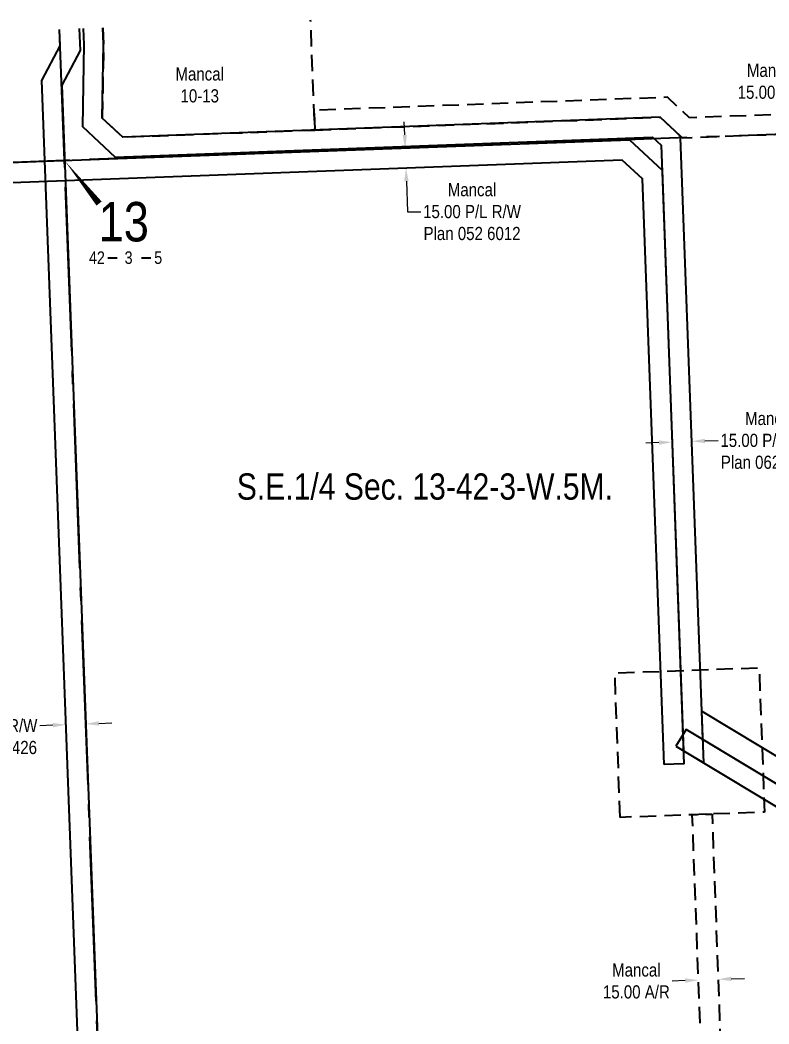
# Model space of a CAD drawing. Extents: x 665644 to 688844, y 5825051 to 5844826.
# Drawn here: x 682632 to 683203, y 5832525 to 5833289 of the extents above; entities that cross this region are included whole.
import ezdxf
from ezdxf.enums import TextEntityAlignment as Align

# ---------------------------------------------------------------- set-up
doc = ezdxf.new("R2010")
doc.units = 0
doc.header["$LTSCALE"] = 5
doc.header["$PDSIZE"] = 0.5
doc.linetypes.add('foc-ACCESSROAD', pattern=[3.75, 2.5, -1.25])
doc.linetypes.add('foc-QUARTERLINE', pattern=[33, 25, -3, 2, -3])
doc.layers.get('Defpoints').update_dxf_attribs({"color": 9})
for name, color, linetype in [('10', 1, 'Continuous'), ('9', 3, 'Continuous'), ('C-SYMBOL', 7, 'Continuous'), ('F-AR', 190, 'foc-ACCESSROAD'), ('F-RW', 190, 'Continuous'), ('F-WS', 190, 'foc-ACCESSROAD'), ('L-QSEC', 8, 'foc-QUARTERLINE'), ('L-SECLBL', 7, 'Continuous')]:
    doc.layers.add(name, color=color, linetype=linetype)
for name, color, linetype, lineweight in [('F-AR-T', 190, 'Continuous', 9), ('F-RW-T', 190, 'Continuous', 9), ('F-WS-T', 190, 'Continuous', 9)]:
    doc.layers.add(name, color=color, linetype=linetype, lineweight=lineweight)
doc.styles.add('175L', font='ARIALN.TTF', dxfattribs={"height": 20})
doc.styles.add('80CG', font='ARIALN.TTF', dxfattribs={"height": 10})
doc.styles.add('80L', font='ARIALN.TTF', dxfattribs={"height": 10})
doc.styles.add('SIMPLEX', font='ARIALN.TTF')
doc.dimstyles.new('Compass 5 000', dxfattribs={"dimscale": 5, "dimtxt": 9, "dimasz": 2, "dimexe": 0.2, "dimexo": 0.0625, "dimgap": 0.5, "dimtad": 0, "dimtih": 1, "dimtoh": 1, "dimzin": 0, "dimdsep": 46, "dimtxsty": '80CG', "dimcen": 0.1, "dimse1": 1, "dimse2": 1, "dimclrd": 256, "dimclrt": 256, "dimaunit": 1, "dimadec": 4, "dimazin": 0, "dimtfac": 0.06, "dimtofl": 0, "dimtmove": 0, "dimatfit": 1, "dimfxl": 0.2, "dimtolj": 1, "dimtzin": 0, "dimlwd": -1, "dimarcsym": 0})

# ---------------------------------------------------------------- blocks, each defined once
blk = doc.blocks.new('L-SECLBL')
at = {"layer": '9', "color": 7}
for p, q in [((-5.08, -27.83), (-12.29, -27.83)), ((20.7, -27.83), (13.5, -27.83))]:
    blk.add_line(p, q, dxfattribs=at)
at = {"layer": '10', "color": 2, "style": 'SIMPLEX'}
blk.add_attdef('SEC', text='', height=30, dxfattribs=at).set_placement((0, 0), align=Align.MIDDLE)
at = {"layer": '10', "color": 5, "style": '80L'}
blk.add_attdef('TWP', text='', height=9.5, dxfattribs=at).set_placement((-14.43, -27.37), align=Align.MIDDLE_RIGHT)
blk.add_attdef('RGE', text='', height=9.5, dxfattribs=at).set_placement((3.62, -27.37), align=Align.MIDDLE_CENTER)
blk.add_attdef('MER', text='', height=9.5, dxfattribs=at).set_placement((23.17, -27.37), align=Align.MIDDLE_LEFT)
blk = doc.blocks.new('*D2086')
at = {"layer": 'Defpoints', "color": 0, "transparency": 16777216}
for p in [(683233.83, 5833217.71), (683242.59, 5833218.03), (683234.38, 5833202.72)]:
    blk.add_point(p, dxfattribs=at)
at = {"layer": 'F-AR-T', "transparency": 16777216}
for p, q in [((683241.7, 5833242.06), (683231.7, 5833242.06)), ((683242.22, 5833228.02), (683241.7, 5833242.06)), ((683243.51, 5833193.05), (683243.88, 5833183.05))]:
    blk.add_line(p, q, dxfattribs=at)
for points in [[(683243.89, 5833228.08), (683240.55, 5833227.96), (683242.59, 5833218.03)], [(683245.18, 5833193.11), (683241.84, 5833192.99), (683243.14, 5833203.04)]]:
    blk.add_solid(points, dxfattribs=at)
at = {"layer": 'F-AR-T', "transparency": 16777216, "insert": (683204.42, 5833242.06), "char_height": 10, "attachment_point": 5, "style": '80CG'}
blk.add_mtext('\\A1;Mancal\\P15.00 A/R', dxfattribs=at)
blk = doc.blocks.new('*D2087')
at = {"layer": 'Defpoints', "color": 0, "transparency": 16777216}
for p in [(683149.05, 5832557.9), (683149.1, 5832556.51), (683164.09, 5832557.07)]:
    blk.add_point(p, dxfattribs=at)
at = {"layer": 'F-AR-T', "transparency": 16777216}
for p, q in [((683139.05, 5832557.53), (683129.06, 5832557.16)), ((683174.03, 5832558.82), (683184.02, 5832559.19))]:
    blk.add_line(p, q, dxfattribs=at)
for points in [[(683138.99, 5832559.19), (683139.12, 5832555.86), (683149.05, 5832557.9)], [(683173.97, 5832560.49), (683174.09, 5832557.16), (683164.04, 5832558.45)]]:
    blk.add_solid(points, dxfattribs=at)
at = {"layer": 'F-AR-T', "transparency": 16777216, "insert": (683101.78, 5832557.16), "char_height": 10, "attachment_point": 5, "style": '80CG'}
blk.add_mtext('\\A1;Mancal\\P15.00 A/R', dxfattribs=at)
blk = doc.blocks.new('*D2113')
at = {"layer": 'Defpoints', "color": 0, "transparency": 16777216}
for p in [(682667.22, 5832758.07), (682682.21, 5832758.63), (682667.44, 5832752.31)]:
    blk.add_point(p, dxfattribs=at)
at = {"layer": 'F-RW-T', "transparency": 16777216}
for p, q in [((682657.44, 5832751.93), (682647.45, 5832751.56)), ((682692.42, 5832753.25), (682702.41, 5832753.62))]:
    blk.add_line(p, q, dxfattribs=at)
for points in [[(682692.36, 5832754.91), (682692.48, 5832751.58), (682682.43, 5832752.87)], [(682657.38, 5832753.6), (682657.51, 5832750.27), (682667.44, 5832752.31)]]:
    blk.add_solid(points, dxfattribs=at)
at = {"layer": 'F-RW-T', "transparency": 16777216, "insert": (682608.37, 5832751.56), "char_height": 10, "attachment_point": 5, "style": '80CG'}
blk.add_mtext('\\A1;Taqa\\P15.00 P/L R/W\\PPlan 032 4426', dxfattribs=at)
blk = doc.blocks.new('*D2114')
at = {"layer": 'Defpoints', "color": 0, "transparency": 16777216}
for p in [(682935.59, 5833191.65), (682926.32, 5833176.04), (682936.16, 5833176.41)]:
    blk.add_point(p, dxfattribs=at)
at = {"layer": 'F-RW-T', "transparency": 16777216}
for p, q in [((682925.38, 5833201.28), (682925, 5833211.27)), ((682926.69, 5833166.05), (682927.55, 5833142.86)), ((682927.55, 5833142.86), (682937.55, 5833142.86))]:
    blk.add_line(p, q, dxfattribs=at)
for points in [[(682927.04, 5833201.34), (682923.71, 5833201.22), (682925.75, 5833191.28)], [(682928.35, 5833166.11), (682925.02, 5833165.99), (682926.32, 5833176.04)]]:
    blk.add_solid(points, dxfattribs=at)
at = {"layer": 'F-RW-T', "transparency": 16777216, "insert": (682976.64, 5833142.86), "char_height": 10, "attachment_point": 5, "style": '80CG'}
blk.add_mtext('\\A1;Mancal\\P15.00 P/L R/W\\PPlan 052 6012', dxfattribs=at)
blk = doc.blocks.new('*D2135')
at = {"layer": 'Defpoints', "color": 0, "transparency": 16777216}
for p in [(683128.89, 5832969.9), (683143.87, 5832970.45), (683143.96, 5832967.98)]:
    blk.add_point(p, dxfattribs=at)
at = {"layer": 'F-RW-T', "transparency": 16777216}
for p, q in [((683153.96, 5832968.35), (683163.95, 5832968.71)), ((683118.99, 5832967.05), (683109, 5832966.68))]:
    blk.add_line(p, q, dxfattribs=at)
for points in [[(683118.93, 5832968.72), (683119.05, 5832965.39), (683128.99, 5832967.42)], [(683153.9, 5832970.01), (683154.02, 5832966.68), (683143.96, 5832967.98)]]:
    blk.add_solid(points, dxfattribs=at)
at = {"layer": 'F-RW-T', "transparency": 16777216, "insert": (683203.04, 5832968.71), "char_height": 10, "attachment_point": 5, "style": '80CG'}
blk.add_mtext('\\A1;Mancal\\P15.00 P/L R/W\\PPlan 062 2781', dxfattribs=at)

msp = doc.modelspace()

# ---------------------------------------------------------------- linework, layer by layer
at = {"layer": 'F-AR', "flags": 128}
for points in [[(682856.858, 5833205.023), (683119.831, 5833214.705), (683136.617, 5833199.11), (683469.906, 5833211.408), (683469.353, 5833226.396), (683142.274, 5833214.327), (683125.488, 5833229.922), (682856.299, 5833220.011)], [(683155.111, 5832393.981), (683144.393, 5832683.759), (683159.381, 5832684.313), (683170.099, 5832394.535)]]:
    msp.add_lwpolyline(points, close=True, dxfattribs=at)
at = {"layer": 'F-RW', "flags": 128}
for points in [[(682677.557, 5833282.227), (682678.181, 5833265.662), (682664.171, 5833239.171), (682695.401, 5832407.346), (682693.047, 5832402.891), (682694.013, 5832376.922), (682679.043, 5832376.392), (682677.91, 5832406.371), (682680.255, 5832410.802), (682649.035, 5833242.637), (682663.04, 5833269.104), (682662.567, 5833281.674)], [(682680.541, 5833282.338), (682680.998, 5833270.2), (682679.933, 5833207.622), (682704.916, 5833184.43), (683114.164, 5833199.486), (683120.61, 5833193.495), (683137.658, 5832732.494), (683153.037, 5832723.171)], [(683153.037, 5832723.171), (683151.555, 5832762.538), (683135.427, 5833198.998), (683135.38, 5833200.259), (683119.831, 5833214.705), (682710.575, 5833199.637), (682695.038, 5833214.062), (682695.993, 5833270.359), (682695.484, 5833282.889)]]:
    msp.add_lwpolyline(points, dxfattribs=at)
for points in [[(683123.06, 5832721.972), (683106.567, 5833167.796), (683091.031, 5833182.179), (682666.934, 5833166.384), (682265.446, 5833151.344), (682222.057, 5833100.556), (682210.653, 5833110.297), (682258.554, 5833166.365), (682651.33, 5833181.226), (683096.486, 5833197.564), (683121.323, 5833174.57), (683138.049, 5832722.447)], [(683151.555, 5832762.538), (683447.094, 5832584.7), (683493.116, 5832586.432), (683493.787, 5832568.45), (683442.425, 5832566.508), (683152.37, 5832741.077)], [(683131.959, 5832735.873), (683460.459, 5832538.159), (683494.947, 5832539.481), (683494.312, 5832554.397), (683464.359, 5832553.321), (683139.727, 5832748.691)]]:
    msp.add_lwpolyline(points, close=True, dxfattribs=at)
at = {"layer": 'F-WS', "flags": 128}
msp.add_lwpolyline([(682695.484, 5833282.889), (682695.993, 5833270.359), (682695.038, 5833214.062), (682710.575, 5833199.637), (682856.858, 5833205.023), (682853.735, 5833288.728)], dxfattribs=at)
msp.add_lwpolyline([(683089.437, 5832681.726), (683085.372, 5832791.638), (683195.283, 5832795.703), (683199.348, 5832685.792), (683144.393, 5832683.759)], close=True, dxfattribs=at)
at = {"layer": 'L-QSEC', "flags": 128}
for points in [[(682666.359, 5833181.759), (682662.578, 5833281.675)], [(683469.906, 5833211.408), (682666.359, 5833181.759)], [(682666.359, 5833181.759), (681863.19, 5833151.299)], [(682696.548, 5832377.025), (682666.359, 5833181.759)]]:
    msp.add_lwpolyline(points, dxfattribs=at)
at = {"layer": 'L-SECLBL', "flags": 128}
msp.add_lwpolyline([(682666.359, 5833181.759, 0, 4.999, 0), (682692.622, 5833149.058, 0, 0, 0)], format="xyseb", dxfattribs=at)

# ---------------------------------------------------------------- block references
at = {"layer": 'L-SECLBL', "xscale": 0.999876, "yscale": 0.999876, "zscale": 0.999876}
msp.add_blockref('L-SECLBL', (682711.444, 5833135.247), dxfattribs=at).add_auto_attribs({'SEC': '13', 'TWP': '42', 'RGE': '3', 'MER': '5'})

# ---------------------------------------------------------------- texts
at = {"layer": 'C-SYMBOL', "color": 3, "style": '175L'}
msp.add_text('S.E.1/4 Sec. 13-42-3-W.5M.', height=19.99752, dxfattribs=at).set_placement((682940.729, 5832917.625), align=Align.BOTTOM_CENTER)
at = {"layer": 'F-WS-T', "insert": (682747.057, 5833252.708), "char_height": 9.99876, "attachment_point": 1, "style": '175L'}
msp.add_mtext_dynamic_manual_height_columns('\\pi3.7112;Mancal\\P\\pi7.5716;10-13', width=42.66358, gutter_width=100, heights=[0], dxfattribs=at)

# ---------------------------------------------------------------- dimensions: what is measured, and where the dimension line sits
at = {"layer": 'F-AR-T'}
dim = msp.add_linear_dim(base=(683242.589, 5833218.029), p1=(683234.384, 5833202.718), p2=(683233.831, 5833217.706), angle=92.113143, text='Mancal\\P15.00 A/R', dimstyle='Compass 5 000', dxfattribs=at)
dim.commit()
dim.dimension.update_dxf_attribs({"geometry": '*D2086', "text_midpoint": (683204.42, 5833242.059), "dimtype": 161})
dim = msp.add_aligned_dim(p1=(683164.087, 5832557.068), p2=(683149.099, 5832556.513), distance=-1.387, text='Mancal\\P15.00 A/R', dimstyle='Compass 5 000', dxfattribs=at)
dim.commit()
dim.dimension.update_dxf_attribs({"geometry": '*D2087', "text_midpoint": (683101.78, 5832557.16)})
at = {"layer": 'F-RW-T'}
dim = msp.add_linear_dim(base=(682926.317, 5833176.044), p1=(682935.595, 5833191.652), p2=(682936.162, 5833176.411), angle=272.132803, text='Mancal\\P15.00 P/L R/W\\PPlan 052 6012', dimstyle='Compass 5 000', dxfattribs=at)
dim.commit()
dim.dimension.update_dxf_attribs({"geometry": '*D2114', "text_midpoint": (682976.638, 5833142.862), "dimtype": 161})
at = {"layer": 'F-RW-T', "color": 3}
dim = msp.add_aligned_dim(p1=(683128.895, 5832969.897), p2=(683143.873, 5832970.45), distance=-2.476, text='Mancal\\P15.00 P/L R/W\\PPlan 062 2781', dimstyle='Compass 5 000', dxfattribs=at)
dim.commit()
dim.dimension.update_dxf_attribs({"geometry": '*D2135', "text_midpoint": (683203.036, 5832968.715)})
at = {"layer": 'F-RW-T'}
dim = msp.add_aligned_dim(p1=(682682.212, 5832758.63), p2=(682667.221, 5832758.068), distance=5.764, text='Taqa\\P15.00 P/L R/W\\PPlan 032 4426', dimstyle='Compass 5 000', dxfattribs=at)
dim.commit()
dim.dimension.update_dxf_attribs({"geometry": '*D2113', "text_midpoint": (682608.366, 5832751.558)})

doc.saveas('drawing.dxf')
